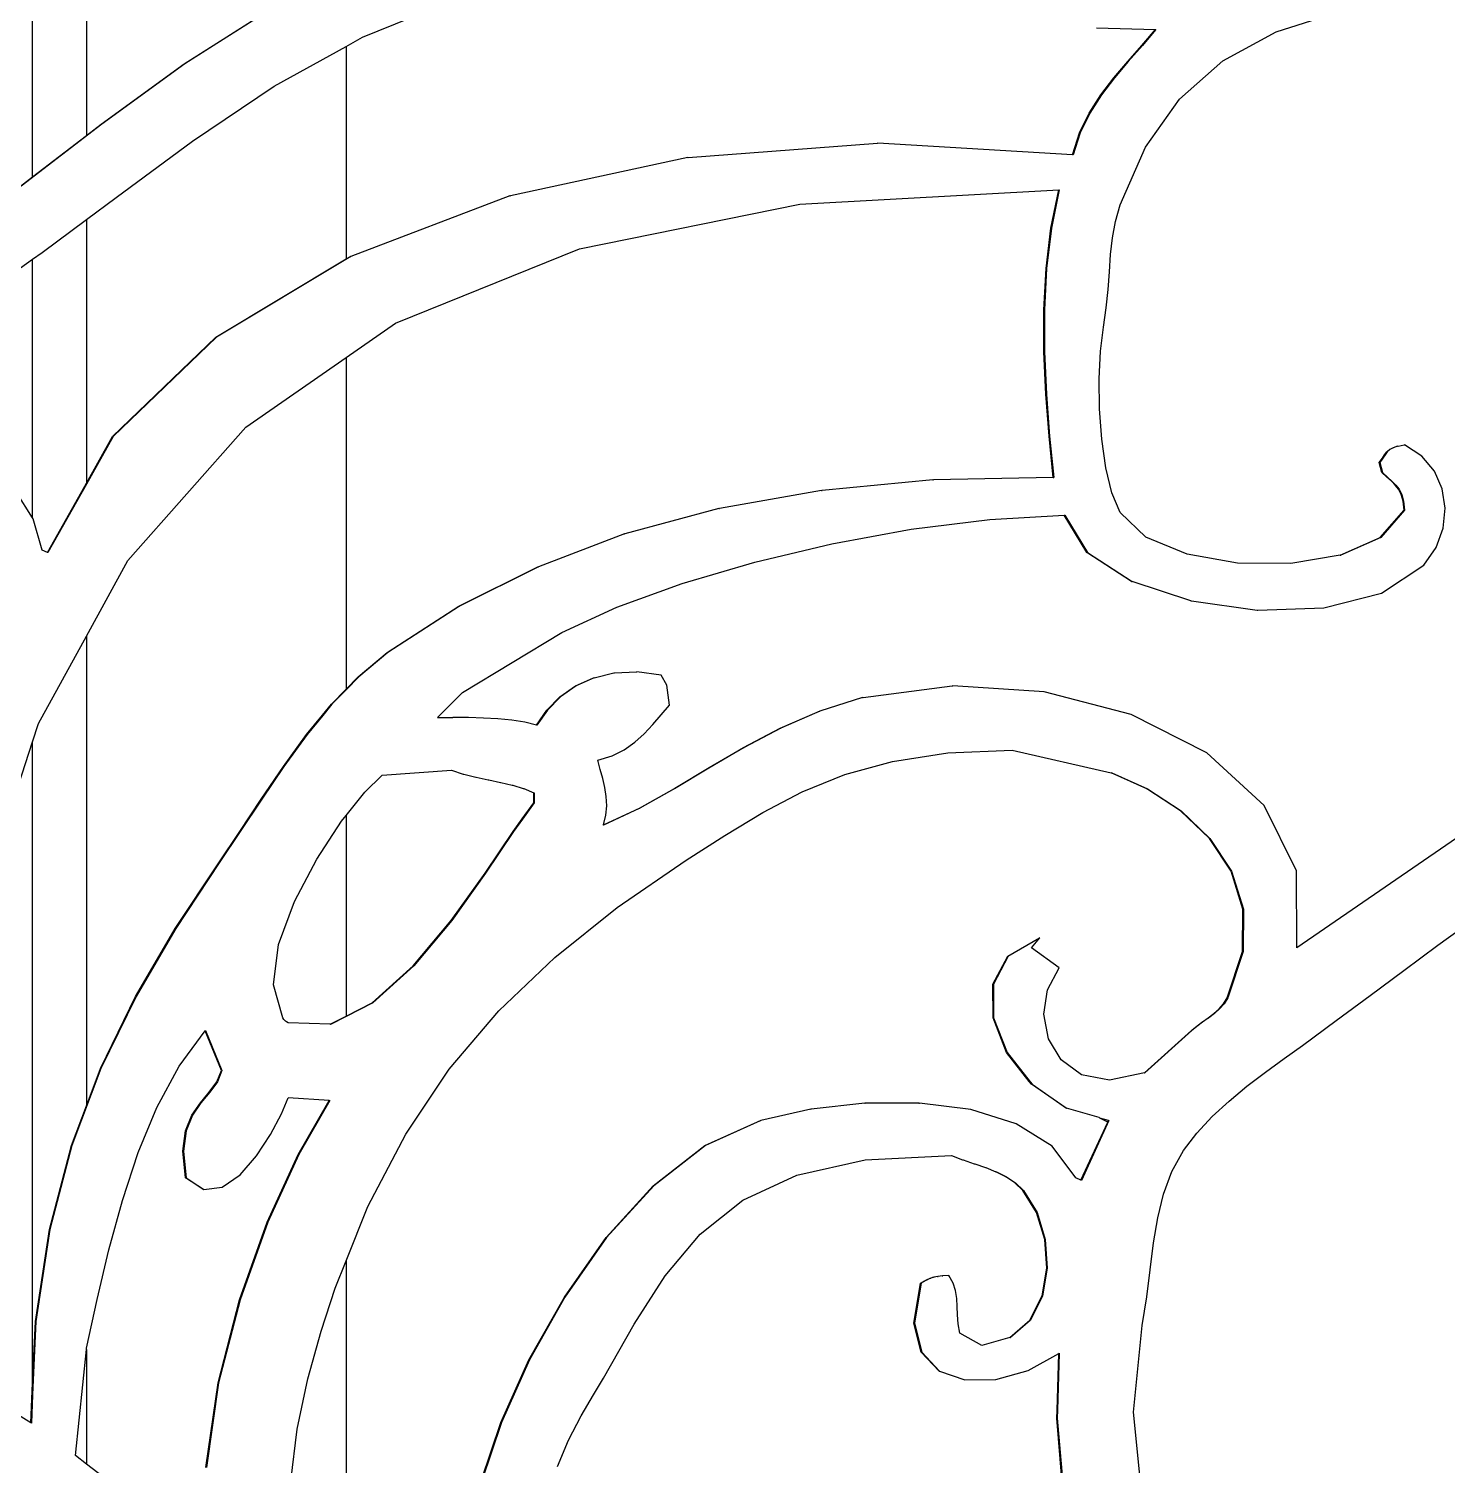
# Model space of a CAD drawing. Header units: inches. Extents: x 1397 to 20304, y -27267 to -746.
# Drawn here: x 3029.33 to 3041.59, y -9108.05 to -9095.63 of the extents above; entities that cross this region are included whole.
import ezdxf

# ---------------------------------------------------------------- set-up
doc = ezdxf.new("R2010")
doc.units = ezdxf.units.IN
doc.header["$LTSCALE"] = 17
doc.header["$MEASUREMENT"] = 0
doc.layers.add('OUTLINE', color=1, linetype='Continuous', lineweight=25)

# ---------------------------------------------------------------- blocks, each defined once
blk = doc.blocks.new('kk')
for p, q in [((-1719.728, -2502.497), (-1719.728, -2504.49)), ((-1720.193, -2504.848), (-1720.193, -2502.86)), ((-1718.882, -2503.872), (-1718.122, -2503.389)), ((-1718.118, -2503.389), (-1718.878, -2503.872)), ((-1717.341, -2503.641), (-1716.5, -2503.299)), ((-1709.442, -2503.593), (-1708.89, -2503.419)), ((-1710.995, -2503.56), (-1710.486, -2503.575)), ((-1710.604, -2503.713), (-1710.486, -2503.575)), ((-1710.482, -2503.575), (-1710.599, -2503.713)), ((-1710.486, -2503.575), (-1710.482, -2503.575)), ((-1709.903, -2503.845), (-1709.442, -2503.593)), ((-1718.106, -2504.065), (-1717.483, -2503.72)), ((-1717.483, -2503.72), (-1717.341, -2503.641)), ((-1717.483, -2503.72), (-1717.483, -2505.557)), ((-1710.725, -2503.85), (-1710.604, -2503.713)), ((-1710.599, -2503.713), (-1710.721, -2503.85)), ((-1710.604, -2503.713), (-1710.599, -2503.713)), ((-1719.6, -2504.392), (-1718.882, -2503.872)), ((-1718.878, -2503.872), (-1719.595, -2504.392)), ((-1718.882, -2503.872), (-1718.878, -2503.872)), ((-1710.845, -2503.991), (-1710.725, -2503.85)), ((-1710.721, -2503.85), (-1710.841, -2503.991)), ((-1710.725, -2503.85), (-1710.721, -2503.85)), ((-1710.278, -2504.176), (-1709.903, -2503.845)), ((-1710.958, -2504.139), (-1710.845, -2503.991)), ((-1710.841, -2503.991), (-1710.954, -2504.139)), ((-1710.845, -2503.991), (-1710.841, -2503.991)), ((-1718.81, -2504.538), (-1718.106, -2504.065)), ((-1711.059, -2504.297), (-1710.958, -2504.139)), ((-1710.954, -2504.139), (-1711.055, -2504.297)), ((-1710.958, -2504.139), (-1710.954, -2504.139)), ((-1710.573, -2504.59), (-1710.278, -2504.176)), ((-1711.143, -2504.468), (-1711.059, -2504.297)), ((-1711.055, -2504.297), (-1711.138, -2504.468)), ((-1711.059, -2504.297), (-1711.055, -2504.297)), ((-1719.595, -2504.392), (-1720.293, -2504.928)), ((-1720.193, -2504.848), (-1719.728, -2504.49)), ((-1719.728, -2504.49), (-1719.6, -2504.392)), ((-1719.6, -2504.392), (-1719.595, -2504.392)), ((-1711.203, -2504.656), (-1711.143, -2504.468)), ((-1711.138, -2504.468), (-1711.199, -2504.656)), ((-1711.143, -2504.468), (-1711.138, -2504.468)), ((-1719.472, -2505.027), (-1718.81, -2504.538)), ((-1714.526, -2504.68), (-1712.89, -2504.556)), ((-1712.89, -2504.556), (-1712.888, -2504.557)), ((-1712.886, -2504.556), (-1712.888, -2504.557)), ((-1711.203, -2504.656), (-1712.886, -2504.556)), ((-1710.792, -2505.089), (-1710.573, -2504.59)), ((-1714.53, -2504.68), (-1716.063, -2505.012)), ((-1714.53, -2504.68), (-1714.526, -2504.68)), ((-1711.199, -2504.656), (-1711.203, -2504.656)), ((-1720.297, -2504.928), (-1720.193, -2504.848)), ((-1713.561, -2505.085), (-1711.323, -2504.959)), ((-1711.391, -2505.292), (-1711.323, -2504.959)), ((-1711.318, -2504.959), (-1711.386, -2505.292)), ((-1711.323, -2504.959), (-1711.318, -2504.959)), ((-1719.728, -2505.217), (-1719.472, -2505.027)), ((-1716.068, -2505.012), (-1717.441, -2505.535)), ((-1716.068, -2505.012), (-1716.063, -2505.012)), ((-1715.466, -2505.469), (-1713.561, -2505.085)), ((-1710.832, -2505.232), (-1710.792, -2505.089)), ((-1720.109, -2505.5), (-1719.728, -2505.217)), ((-1719.728, -2505.217), (-1719.728, -2507.495)), ((-1710.858, -2505.375), (-1710.832, -2505.232)), ((-1711.432, -2505.639), (-1711.391, -2505.292)), ((-1711.386, -2505.292), (-1711.428, -2505.639)), ((-1711.391, -2505.292), (-1711.386, -2505.292)), ((-1710.874, -2505.52), (-1710.858, -2505.375)), ((-1720.193, -2505.56), (-1720.109, -2505.5)), ((-1717.055, -2506.112), (-1715.466, -2505.469)), ((-1720.35, -2505.672), (-1720.193, -2505.56)), ((-1720.193, -2507.793), (-1720.193, -2505.56)), ((-1718.609, -2506.234), (-1717.483, -2505.557)), ((-1717.441, -2505.535), (-1718.604, -2506.234)), ((-1717.483, -2505.557), (-1717.446, -2505.535)), ((-1717.446, -2505.535), (-1717.441, -2505.535)), ((-1710.885, -2505.667), (-1710.874, -2505.52)), ((-1711.451, -2505.996), (-1711.432, -2505.639)), ((-1711.428, -2505.639), (-1711.446, -2505.996)), ((-1711.432, -2505.639), (-1711.428, -2505.639)), ((-1710.896, -2505.82), (-1710.885, -2505.667)), ((-1710.911, -2505.98), (-1710.896, -2505.82)), ((-1711.451, -2505.996), (-1711.446, -2505.996)), ((-1711.45, -2506.258), (-1711.451, -2505.996)), ((-1711.446, -2505.996), (-1711.445, -2506.258)), ((-1710.936, -2506.148), (-1710.911, -2505.98)), ((-1717.483, -2506.409), (-1717.055, -2506.112)), ((-1719.501, -2507.092), (-1718.609, -2506.234)), ((-1718.604, -2506.234), (-1719.496, -2507.092)), ((-1718.609, -2506.234), (-1718.604, -2506.234)), ((-1710.961, -2506.354), (-1710.936, -2506.148)), ((-1711.445, -2506.258), (-1711.45, -2506.258)), ((-1711.45, -2506.36), (-1711.45, -2506.258)), ((-1711.45, -2506.36), (-1711.445, -2506.36)), ((-1711.433, -2506.725), (-1711.45, -2506.36)), ((-1711.445, -2506.258), (-1711.445, -2506.36)), ((-1711.445, -2506.36), (-1711.429, -2506.725)), ((-1710.973, -2506.594), (-1710.961, -2506.354)), ((-1718.349, -2507.01), (-1717.483, -2506.409)), ((-1717.483, -2506.409), (-1717.483, -2509.275)), ((-1710.97, -2506.853), (-1710.973, -2506.594)), ((-1711.433, -2506.725), (-1711.429, -2506.725)), ((-1711.406, -2507.089), (-1711.433, -2506.725)), ((-1711.429, -2506.725), (-1711.401, -2507.089)), ((-1710.951, -2507.114), (-1710.97, -2506.853)), ((-1719.728, -2507.495), (-1719.501, -2507.092)), ((-1719.496, -2507.092), (-1719.728, -2507.503)), ((-1719.501, -2507.092), (-1719.496, -2507.092)), ((-1719.37, -2508.164), (-1718.349, -2507.01)), ((-1711.406, -2507.089), (-1711.401, -2507.089)), ((-1711.37, -2507.446), (-1711.406, -2507.089)), ((-1711.401, -2507.089), (-1711.366, -2507.446)), ((-1710.916, -2507.361), (-1710.951, -2507.114)), ((-1708.505, -2507.249), (-1708.486, -2507.224)), ((-1708.482, -2507.224), (-1708.501, -2507.249)), ((-1708.486, -2507.224), (-1708.464, -2507.205)), ((-1708.486, -2507.224), (-1708.482, -2507.224)), ((-1708.46, -2507.205), (-1708.482, -2507.224)), ((-1708.464, -2507.205), (-1708.435, -2507.189)), ((-1708.464, -2507.205), (-1708.46, -2507.205)), ((-1708.431, -2507.189), (-1708.46, -2507.205)), ((-1708.435, -2507.189), (-1708.431, -2507.189)), ((-1708.394, -2507.176), (-1708.431, -2507.189)), ((-1708.394, -2507.176), (-1708.389, -2507.176)), ((-1708.389, -2507.176), (-1708.337, -2507.164)), ((-1708.337, -2507.164), (-1708.335, -2507.165)), ((-1708.335, -2507.165), (-1708.332, -2507.164)), ((-1708.183, -2507.26), (-1708.332, -2507.164)), ((-1710.863, -2507.578), (-1710.916, -2507.361)), ((-1708.552, -2507.316), (-1708.525, -2507.279)), ((-1708.528, -2507.402), (-1708.552, -2507.316)), ((-1708.552, -2507.316), (-1708.547, -2507.316)), ((-1708.521, -2507.279), (-1708.547, -2507.316)), ((-1708.547, -2507.316), (-1708.523, -2507.402)), ((-1708.525, -2507.279), (-1708.505, -2507.249)), ((-1708.525, -2507.279), (-1708.521, -2507.279)), ((-1708.501, -2507.249), (-1708.521, -2507.279)), ((-1708.505, -2507.249), (-1708.501, -2507.249)), ((-1708.075, -2507.39), (-1708.183, -2507.26)), ((-1712.41, -2507.467), (-1713.367, -2507.557)), ((-1712.41, -2507.467), (-1712.405, -2507.467)), ((-1711.37, -2507.446), (-1712.405, -2507.467)), ((-1711.37, -2507.446), (-1711.366, -2507.446)), ((-1708.485, -2507.443), (-1708.528, -2507.402)), ((-1708.528, -2507.402), (-1708.523, -2507.402)), ((-1708.523, -2507.402), (-1708.481, -2507.443)), ((-1708.447, -2507.478), (-1708.485, -2507.443)), ((-1708.485, -2507.443), (-1708.481, -2507.443)), ((-1708.481, -2507.443), (-1708.442, -2507.478)), ((-1708.413, -2507.511), (-1708.447, -2507.478)), ((-1708.447, -2507.478), (-1708.442, -2507.478)), ((-1708.442, -2507.478), (-1708.408, -2507.511)), ((-1708.008, -2507.544), (-1708.075, -2507.39)), ((-1720.193, -2507.793), (-1720.336, -2507.569)), ((-1720.065, -2508.093), (-1719.728, -2507.495)), ((-1719.728, -2507.503), (-1720.061, -2508.094)), ((-1719.728, -2507.495), (-1719.728, -2507.503)), ((-1713.372, -2507.557), (-1714.256, -2507.714)), ((-1713.372, -2507.557), (-1713.367, -2507.557)), ((-1710.792, -2507.748), (-1710.863, -2507.578)), ((-1708.413, -2507.511), (-1708.408, -2507.511)), ((-1708.384, -2507.547), (-1708.413, -2507.511)), ((-1708.408, -2507.511), (-1708.38, -2507.547)), ((-1708.384, -2507.547), (-1708.38, -2507.547)), ((-1708.362, -2507.592), (-1708.384, -2507.547)), ((-1708.38, -2507.547), (-1708.357, -2507.592)), ((-1708.362, -2507.592), (-1708.357, -2507.592)), ((-1708.346, -2507.65), (-1708.362, -2507.592)), ((-1708.357, -2507.592), (-1708.341, -2507.65)), ((-1707.982, -2507.712), (-1708.008, -2507.544)), ((-1714.26, -2507.714), (-1715.072, -2507.934)), ((-1714.26, -2507.714), (-1714.256, -2507.714)), ((-1708.543, -2507.965), (-1708.337, -2507.727)), ((-1708.332, -2507.727), (-1708.539, -2507.965)), ((-1708.346, -2507.65), (-1708.341, -2507.65)), ((-1708.337, -2507.727), (-1708.346, -2507.65)), ((-1708.341, -2507.65), (-1708.332, -2507.727)), ((-1708.337, -2507.727), (-1708.332, -2507.727)), ((-1707.999, -2507.885), (-1707.982, -2507.712)), ((-1720.187, -2507.802), (-1720.193, -2507.793)), ((-1720.109, -2508.073), (-1720.187, -2507.802)), ((-1712.597, -2507.893), (-1711.919, -2507.808)), ((-1711.919, -2507.808), (-1711.275, -2507.77)), ((-1711.08, -2508.093), (-1711.275, -2507.77)), ((-1711.275, -2507.77), (-1711.27, -2507.77)), ((-1711.27, -2507.77), (-1711.075, -2508.093)), ((-1710.569, -2507.96), (-1710.792, -2507.748)), ((-1715.077, -2507.934), (-1715.821, -2508.217)), ((-1715.077, -2507.934), (-1715.072, -2507.934)), ((-1713.283, -2508.018), (-1712.597, -2507.893)), ((-1710.213, -2508.107), (-1710.569, -2507.96)), ((-1708.889, -2508.118), (-1708.543, -2507.965)), ((-1708.539, -2507.965), (-1708.885, -2508.118)), ((-1708.543, -2507.965), (-1708.539, -2507.965)), ((-1708.06, -2508.051), (-1707.999, -2507.885)), ((-1720.065, -2508.093), (-1720.109, -2508.073)), ((-1720.061, -2508.094), (-1720.065, -2508.093)), ((-1713.951, -2508.176), (-1713.283, -2508.018)), ((-1710.694, -2508.344), (-1711.08, -2508.093)), ((-1711.08, -2508.093), (-1711.075, -2508.093)), ((-1711.075, -2508.093), (-1710.689, -2508.344)), ((-1709.776, -2508.185), (-1710.213, -2508.107)), ((-1708.165, -2508.202), (-1708.06, -2508.051)), ((-1719.728, -2508.817), (-1719.37, -2508.164)), ((-1716.508, -2508.559), (-1715.825, -2508.217)), ((-1715.821, -2508.217), (-1716.503, -2508.559)), ((-1715.825, -2508.217), (-1715.821, -2508.217)), ((-1714.579, -2508.361), (-1713.951, -2508.176)), ((-1709.316, -2508.19), (-1709.776, -2508.185)), ((-1708.889, -2508.118), (-1709.316, -2508.19)), ((-1708.889, -2508.118), (-1708.885, -2508.118)), ((-1708.531, -2508.446), (-1708.165, -2508.202)), ((-1710.694, -2508.344), (-1710.689, -2508.344)), ((-1710.181, -2508.513), (-1710.689, -2508.344)), ((-1715.142, -2508.566), (-1714.579, -2508.361)), ((-1709.032, -2508.573), (-1708.531, -2508.446)), ((-1717.127, -2508.959), (-1716.508, -2508.559)), ((-1716.503, -2508.559), (-1717.123, -2508.959)), ((-1716.508, -2508.559), (-1716.503, -2508.559)), ((-1715.618, -2508.786), (-1715.142, -2508.566)), ((-1710.181, -2508.513), (-1710.176, -2508.513)), ((-1710.176, -2508.513), (-1709.606, -2508.593)), ((-1709.606, -2508.593), (-1709.602, -2508.593)), ((-1709.602, -2508.593), (-1709.032, -2508.573)), ((-1720.141, -2509.571), (-1719.728, -2508.817)), ((-1719.728, -2508.817), (-1719.728, -2512.875)), ((-1716.478, -2509.305), (-1715.618, -2508.786)), ((-1717.378, -2509.167), (-1717.127, -2508.959)), ((-1717.123, -2508.959), (-1717.374, -2509.167)), ((-1717.127, -2508.959), (-1717.123, -2508.959)), ((-1717.374, -2509.167), (-1717.483, -2509.28)), ((-1717.483, -2509.275), (-1717.378, -2509.167)), ((-1717.378, -2509.167), (-1717.374, -2509.167)), ((-1715.499, -2509.247), (-1715.344, -2509.176)), ((-1715.339, -2509.176), (-1715.495, -2509.247)), ((-1715.344, -2509.176), (-1715.339, -2509.176)), ((-1715.339, -2509.176), (-1715.168, -2509.134)), ((-1715.168, -2509.134), (-1715.163, -2509.134)), ((-1715.163, -2509.134), (-1714.974, -2509.125)), ((-1714.974, -2509.125), (-1714.973, -2509.126)), ((-1714.973, -2509.126), (-1714.969, -2509.125)), ((-1714.758, -2509.154), (-1714.969, -2509.125)), ((-1714.71, -2509.24), (-1714.758, -2509.154)), ((-1717.609, -2509.406), (-1717.483, -2509.275)), ((-1717.483, -2509.28), (-1717.605, -2509.406)), ((-1717.483, -2509.275), (-1717.483, -2509.28)), ((-1716.693, -2509.521), (-1716.478, -2509.305)), ((-1715.748, -2509.456), (-1715.634, -2509.342)), ((-1715.63, -2509.342), (-1715.743, -2509.456)), ((-1715.634, -2509.342), (-1715.499, -2509.247)), ((-1715.634, -2509.342), (-1715.63, -2509.342)), ((-1715.495, -2509.247), (-1715.63, -2509.342)), ((-1715.499, -2509.247), (-1715.495, -2509.247)), ((-1714.686, -2509.413), (-1714.71, -2509.24)), ((-1713.019, -2509.348), (-1713.387, -2509.464)), ((-1713.019, -2509.348), (-1713.014, -2509.348)), ((-1713.014, -2509.348), (-1712.244, -2509.245)), ((-1712.244, -2509.245), (-1712.241, -2509.245)), ((-1712.241, -2509.245), (-1712.239, -2509.245)), ((-1711.447, -2509.297), (-1712.239, -2509.245)), ((-1710.695, -2509.495), (-1711.447, -2509.297)), ((-1717.687, -2509.501), (-1717.609, -2509.406)), ((-1717.605, -2509.406), (-1717.684, -2509.502)), ((-1717.609, -2509.406), (-1717.605, -2509.406)), ((-1715.837, -2509.585), (-1715.748, -2509.456)), ((-1715.743, -2509.456), (-1715.833, -2509.586)), ((-1715.748, -2509.456), (-1715.743, -2509.456)), ((-1714.76, -2509.496), (-1714.686, -2509.413)), ((-1713.731, -2509.611), (-1713.391, -2509.464)), ((-1713.387, -2509.464), (-1713.726, -2509.611)), ((-1713.391, -2509.464), (-1713.387, -2509.464)), ((-1720.193, -2509.731), (-1720.141, -2509.571)), ((-1717.824, -2509.667), (-1717.687, -2509.501)), ((-1717.684, -2509.502), (-1717.819, -2509.667)), ((-1717.684, -2509.502), (-1717.687, -2509.501)), ((-1716.693, -2509.521), (-1716.562, -2509.52)), ((-1716.562, -2509.52), (-1716.56, -2509.52)), ((-1716.557, -2509.52), (-1716.56, -2509.52)), ((-1716.424, -2509.521), (-1716.557, -2509.52)), ((-1716.295, -2509.525), (-1716.424, -2509.521)), ((-1716.17, -2509.532), (-1716.295, -2509.525)), ((-1716.051, -2509.543), (-1716.17, -2509.532)), ((-1715.938, -2509.561), (-1716.051, -2509.543)), ((-1715.837, -2509.585), (-1715.938, -2509.561)), ((-1715.833, -2509.586), (-1715.837, -2509.585)), ((-1714.906, -2509.66), (-1714.832, -2509.579)), ((-1714.832, -2509.579), (-1714.76, -2509.496)), ((-1710.042, -2509.826), (-1710.695, -2509.495)), ((-1718.025, -2509.943), (-1717.824, -2509.667)), ((-1717.819, -2509.667), (-1718.021, -2509.943)), ((-1717.824, -2509.667), (-1717.819, -2509.667)), ((-1714.987, -2509.734), (-1714.906, -2509.66)), ((-1714.047, -2509.778), (-1713.731, -2509.611)), ((-1713.726, -2509.611), (-1714.042, -2509.778)), ((-1713.731, -2509.611), (-1713.726, -2509.611)), ((-1720.682, -2511.229), (-1720.193, -2509.731)), ((-1720.193, -2515.272), (-1720.193, -2509.731)), ((-1715.183, -2509.852), (-1715.078, -2509.8)), ((-1715.078, -2509.8), (-1714.987, -2509.734)), ((-1714.348, -2509.955), (-1714.047, -2509.778)), ((-1714.042, -2509.778), (-1714.344, -2509.955)), ((-1714.047, -2509.778), (-1714.042, -2509.778)), ((-1712.759, -2509.899), (-1712.282, -2509.826)), ((-1712.282, -2509.826), (-1711.724, -2509.802)), ((-1711.724, -2509.802), (-1710.869, -2509.997)), ((-1709.547, -2510.28), (-1710.042, -2509.826)), ((-1718.217, -2510.225), (-1718.025, -2509.943)), ((-1718.021, -2509.943), (-1718.212, -2510.225)), ((-1718.025, -2509.943), (-1718.021, -2509.943)), ((-1715.307, -2509.889), (-1715.183, -2509.852)), ((-1715.286, -2509.969), (-1715.307, -2509.889)), ((-1715.264, -2510.048), (-1715.286, -2509.969)), ((-1714.645, -2510.133), (-1714.348, -2509.955)), ((-1714.344, -2509.955), (-1714.641, -2510.133)), ((-1714.348, -2509.955), (-1714.344, -2509.955)), ((-1713.173, -2510.013), (-1712.759, -2509.899)), ((-1717.322, -2510.165), (-1717.17, -2510.018)), ((-1717.17, -2510.018), (-1716.573, -2509.975)), ((-1716.573, -2509.975), (-1716.471, -2510.009)), ((-1716.471, -2510.009), (-1716.466, -2510.009)), ((-1716.466, -2510.009), (-1716.362, -2510.036)), ((-1716.362, -2510.036), (-1716.358, -2510.036)), ((-1716.358, -2510.036), (-1716.255, -2510.059)), ((-1716.255, -2510.059), (-1716.25, -2510.059)), ((-1716.25, -2510.059), (-1716.149, -2510.081)), ((-1716.149, -2510.081), (-1716.145, -2510.081)), ((-1716.145, -2510.081), (-1716.047, -2510.104)), ((-1715.246, -2510.125), (-1715.264, -2510.048)), ((-1713.541, -2510.162), (-1713.173, -2510.013)), ((-1710.56, -2510.135), (-1710.869, -2509.997)), ((-1710.869, -2509.997), (-1710.864, -2509.997)), ((-1710.864, -2509.997), (-1710.556, -2510.135)), ((-1717.483, -2510.368), (-1717.322, -2510.165)), ((-1716.047, -2510.104), (-1716.043, -2510.104)), ((-1716.043, -2510.104), (-1715.951, -2510.133)), ((-1715.951, -2510.133), (-1715.946, -2510.133)), ((-1715.946, -2510.133), (-1715.861, -2510.17)), ((-1715.861, -2510.17), (-1715.857, -2510.17)), ((-1715.861, -2510.256), (-1715.861, -2510.17)), ((-1715.857, -2510.17), (-1715.857, -2510.256)), ((-1715.234, -2510.203), (-1715.246, -2510.125)), ((-1715.23, -2510.282), (-1715.234, -2510.203)), ((-1714.947, -2510.302), (-1714.645, -2510.133)), ((-1714.641, -2510.133), (-1714.943, -2510.302)), ((-1714.645, -2510.133), (-1714.641, -2510.133)), ((-1713.881, -2510.34), (-1713.541, -2510.162)), ((-1710.56, -2510.135), (-1710.556, -2510.135)), ((-1710.27, -2510.326), (-1710.56, -2510.135)), ((-1710.556, -2510.135), (-1710.265, -2510.326)), ((-1707.376, -2510.213), (-1709.264, -2511.51)), ((-1709.264, -2511.507), (-1707.381, -2510.213)), ((-1718.402, -2510.505), (-1718.217, -2510.225)), ((-1718.212, -2510.225), (-1718.398, -2510.505)), ((-1718.217, -2510.225), (-1718.212, -2510.225)), ((-1715.961, -2510.395), (-1715.861, -2510.256)), ((-1715.857, -2510.256), (-1715.957, -2510.397)), ((-1715.861, -2510.256), (-1715.857, -2510.256)), ((-1714.943, -2510.302), (-1715.259, -2510.451)), ((-1715.259, -2510.448), (-1714.947, -2510.302)), ((-1715.238, -2510.365), (-1715.23, -2510.282)), ((-1714.947, -2510.302), (-1714.943, -2510.302)), ((-1714.209, -2510.539), (-1713.881, -2510.34)), ((-1710.27, -2510.326), (-1710.265, -2510.326)), ((-1710.02, -2510.565), (-1710.27, -2510.326)), ((-1710.265, -2510.326), (-1710.016, -2510.565)), ((-1709.268, -2510.845), (-1709.547, -2510.28)), ((-1717.736, -2510.743), (-1717.522, -2510.417)), ((-1717.522, -2510.417), (-1717.483, -2510.368)), ((-1717.483, -2510.368), (-1717.483, -2512.101)), ((-1716.04, -2510.506), (-1715.961, -2510.395)), ((-1715.957, -2510.397), (-1716.035, -2510.506)), ((-1715.957, -2510.397), (-1715.961, -2510.395)), ((-1715.259, -2510.448), (-1715.238, -2510.365)), ((-1715.259, -2510.451), (-1715.259, -2510.448)), ((-1718.584, -2510.775), (-1718.402, -2510.505)), ((-1718.398, -2510.505), (-1718.58, -2510.775)), ((-1718.402, -2510.505), (-1718.398, -2510.505)), ((-1716.282, -2510.865), (-1716.04, -2510.506)), ((-1716.035, -2510.506), (-1716.277, -2510.865)), ((-1716.04, -2510.506), (-1716.035, -2510.506)), ((-1714.543, -2510.754), (-1714.209, -2510.539)), ((-1710.02, -2510.565), (-1710.016, -2510.565)), ((-1709.833, -2510.849), (-1710.02, -2510.565)), ((-1710.016, -2510.565), (-1709.828, -2510.849)), ((-1718.96, -2511.343), (-1718.584, -2510.775)), ((-1718.58, -2510.775), (-1718.955, -2511.343)), ((-1718.584, -2510.775), (-1718.58, -2510.775)), ((-1717.929, -2511.109), (-1717.736, -2510.743)), ((-1715.14, -2511.163), (-1714.543, -2510.754)), ((-1716.574, -2511.273), (-1716.282, -2510.865)), ((-1716.277, -2510.865), (-1716.569, -2511.273)), ((-1716.282, -2510.865), (-1716.277, -2510.865)), ((-1709.833, -2510.849), (-1709.828, -2510.849)), ((-1709.73, -2511.176), (-1709.833, -2510.849)), ((-1709.828, -2510.849), (-1709.726, -2511.176)), ((-1709.264, -2511.507), (-1709.268, -2510.845)), ((-1718.066, -2511.482), (-1717.929, -2511.109)), ((-1715.679, -2511.593), (-1715.14, -2511.163)), ((-1709.734, -2511.541), (-1709.73, -2511.176)), ((-1709.73, -2511.176), (-1709.726, -2511.176)), ((-1709.726, -2511.176), (-1709.729, -2511.541)), ((-1716.903, -2511.667), (-1716.574, -2511.273)), ((-1716.569, -2511.273), (-1716.898, -2511.667)), ((-1716.574, -2511.273), (-1716.569, -2511.273)), ((-1708.045, -2511.488), (-1707.748, -2511.274)), ((-1719.304, -2511.931), (-1718.96, -2511.343)), ((-1718.955, -2511.343), (-1719.299, -2511.931)), ((-1718.96, -2511.343), (-1718.955, -2511.343)), ((-1711.763, -2511.581), (-1711.49, -2511.424)), ((-1711.494, -2511.429), (-1711.759, -2511.581)), ((-1711.557, -2511.51), (-1711.485, -2511.424)), ((-1711.49, -2511.424), (-1711.494, -2511.429)), ((-1711.485, -2511.424), (-1711.494, -2511.429)), ((-1711.49, -2511.424), (-1711.485, -2511.424)), ((-1718.111, -2511.829), (-1718.066, -2511.482)), ((-1711.891, -2511.824), (-1711.763, -2511.581)), ((-1711.759, -2511.581), (-1711.887, -2511.824)), ((-1711.763, -2511.581), (-1711.759, -2511.581)), ((-1711.318, -2511.683), (-1711.557, -2511.51)), ((-1709.865, -2511.943), (-1709.734, -2511.541)), ((-1709.729, -2511.541), (-1709.861, -2511.943)), ((-1709.734, -2511.541), (-1709.729, -2511.541)), ((-1709.264, -2511.51), (-1709.264, -2511.507)), ((-1708.339, -2511.705), (-1708.045, -2511.488)), ((-1717.257, -2511.987), (-1716.903, -2511.667)), ((-1716.898, -2511.667), (-1717.252, -2511.987)), ((-1716.903, -2511.667), (-1716.898, -2511.667)), ((-1716.162, -2512.055), (-1715.679, -2511.593)), ((-1711.42, -2511.872), (-1711.318, -2511.683)), ((-1708.631, -2511.923), (-1708.339, -2511.705)), ((-1718.03, -2512.116), (-1718.111, -2511.829)), ((-1711.891, -2511.824), (-1711.887, -2511.824)), ((-1711.889, -2512.115), (-1711.891, -2511.824)), ((-1711.887, -2511.824), (-1711.885, -2512.115)), ((-1719.606, -2512.553), (-1719.304, -2511.931)), ((-1719.299, -2511.931), (-1719.602, -2512.553)), ((-1719.304, -2511.931), (-1719.299, -2511.931)), ((-1711.451, -2512.085), (-1711.42, -2511.872)), ((-1709.897, -2511.994), (-1709.865, -2511.943)), ((-1709.861, -2511.943), (-1709.892, -2511.994)), ((-1709.865, -2511.943), (-1709.861, -2511.943)), ((-1708.923, -2512.139), (-1708.631, -2511.923)), ((-1717.252, -2511.987), (-1717.483, -2512.103)), ((-1717.483, -2512.101), (-1717.257, -2511.987)), ((-1717.257, -2511.987), (-1717.252, -2511.987)), ((-1716.591, -2512.56), (-1716.162, -2512.055)), ((-1710.03, -2512.115), (-1709.981, -2512.078)), ((-1709.977, -2512.078), (-1710.026, -2512.115)), ((-1709.981, -2512.078), (-1709.936, -2512.038)), ((-1709.981, -2512.078), (-1709.977, -2512.078)), ((-1709.932, -2512.038), (-1709.977, -2512.078)), ((-1709.936, -2512.038), (-1709.897, -2511.994)), ((-1709.936, -2512.038), (-1709.932, -2512.038)), ((-1709.892, -2511.994), (-1709.932, -2512.038)), ((-1709.897, -2511.994), (-1709.892, -2511.994)), ((-1718.02, -2512.129), (-1718.03, -2512.116)), ((-1718.014, -2512.137), (-1718.02, -2512.129)), ((-1718.006, -2512.144), (-1718.014, -2512.137)), ((-1717.998, -2512.149), (-1718.006, -2512.144)), ((-1717.983, -2512.159), (-1717.998, -2512.149)), ((-1717.622, -2512.171), (-1717.983, -2512.159)), ((-1717.622, -2512.171), (-1717.483, -2512.101)), ((-1717.618, -2512.172), (-1717.622, -2512.171)), ((-1717.483, -2512.103), (-1717.618, -2512.172)), ((-1717.483, -2512.101), (-1717.483, -2512.103)), ((-1711.889, -2512.115), (-1711.885, -2512.115)), ((-1711.773, -2512.416), (-1711.889, -2512.115)), ((-1711.885, -2512.115), (-1711.768, -2512.416)), ((-1711.411, -2512.296), (-1711.451, -2512.085)), ((-1710.176, -2512.224), (-1710.13, -2512.186)), ((-1710.125, -2512.186), (-1710.171, -2512.224)), ((-1710.13, -2512.186), (-1710.08, -2512.15)), ((-1710.13, -2512.186), (-1710.125, -2512.186)), ((-1710.076, -2512.15), (-1710.125, -2512.186)), ((-1710.08, -2512.15), (-1710.03, -2512.115)), ((-1710.08, -2512.15), (-1710.076, -2512.15)), ((-1710.026, -2512.115), (-1710.076, -2512.15)), ((-1710.03, -2512.115), (-1710.026, -2512.115)), ((-1709.216, -2512.354), (-1708.923, -2512.139)), ((-1718.927, -2512.533), (-1718.702, -2512.228)), ((-1718.702, -2512.228), (-1718.699, -2512.224)), ((-1718.561, -2512.57), (-1718.702, -2512.228)), ((-1718.699, -2512.224), (-1718.556, -2512.57)), ((-1711.302, -2512.479), (-1711.411, -2512.296)), ((-1710.582, -2512.591), (-1710.176, -2512.224)), ((-1710.171, -2512.224), (-1710.577, -2512.591)), ((-1710.176, -2512.224), (-1710.171, -2512.224)), ((-1711.773, -2512.416), (-1711.768, -2512.416)), ((-1711.577, -2512.665), (-1711.773, -2512.416)), ((-1711.768, -2512.416), (-1711.569, -2512.669)), ((-1709.374, -2512.467), (-1709.216, -2512.354)), ((-1719.602, -2512.553), (-1719.853, -2513.22)), ((-1719.728, -2512.875), (-1719.606, -2512.553)), ((-1719.606, -2512.553), (-1719.602, -2512.553)), ((-1719.119, -2512.889), (-1718.927, -2512.533)), ((-1718.6, -2512.669), (-1718.561, -2512.57)), ((-1718.556, -2512.57), (-1718.595, -2512.669)), ((-1718.561, -2512.57), (-1718.556, -2512.57)), ((-1716.968, -2513.121), (-1716.591, -2512.56)), ((-1711.126, -2512.607), (-1711.302, -2512.479)), ((-1709.535, -2512.584), (-1709.374, -2512.467)), ((-1718.666, -2512.758), (-1718.6, -2512.669)), ((-1718.595, -2512.669), (-1718.661, -2512.758)), ((-1718.6, -2512.669), (-1718.595, -2512.669)), ((-1711.558, -2512.689), (-1711.577, -2512.665)), ((-1711.569, -2512.669), (-1711.577, -2512.665)), ((-1711.569, -2512.669), (-1711.553, -2512.689)), ((-1711.259, -2512.897), (-1711.558, -2512.689)), ((-1711.558, -2512.689), (-1711.553, -2512.689)), ((-1711.553, -2512.689), (-1711.255, -2512.897)), ((-1710.884, -2512.653), (-1711.126, -2512.607)), ((-1710.582, -2512.591), (-1710.884, -2512.653)), ((-1710.582, -2512.591), (-1710.577, -2512.591)), ((-1709.695, -2512.707), (-1709.535, -2512.584)), ((-1718.742, -2512.849), (-1718.666, -2512.758)), ((-1718.661, -2512.758), (-1718.738, -2512.849)), ((-1718.666, -2512.758), (-1718.661, -2512.758)), ((-1718.042, -2512.946), (-1717.983, -2512.808)), ((-1717.629, -2512.829), (-1717.983, -2512.808)), ((-1709.849, -2512.835), (-1709.695, -2512.707)), ((-1719.858, -2513.22), (-1719.728, -2512.875)), ((-1719.281, -2513.28), (-1719.119, -2512.889)), ((-1718.816, -2512.956), (-1718.742, -2512.849)), ((-1718.738, -2512.849), (-1718.812, -2512.956)), ((-1718.742, -2512.849), (-1718.738, -2512.849)), ((-1718.136, -2513.124), (-1718.042, -2512.946)), ((-1717.898, -2513.297), (-1717.629, -2512.829)), ((-1717.624, -2512.829), (-1717.893, -2513.297)), ((-1717.629, -2512.829), (-1717.624, -2512.829)), ((-1713.466, -2512.906), (-1713.898, -2513.002)), ((-1713.466, -2512.906), (-1713.462, -2512.906)), ((-1713, -2512.853), (-1713.462, -2512.906)), ((-1713, -2512.853), (-1712.995, -2512.853)), ((-1712.531, -2512.852), (-1712.995, -2512.853)), ((-1712.531, -2512.852), (-1712.526, -2512.852)), ((-1712.082, -2512.908), (-1712.526, -2512.852)), ((-1711.69, -2513.03), (-1712.082, -2512.908)), ((-1711.259, -2512.897), (-1711.255, -2512.897)), ((-1710.973, -2512.978), (-1711.255, -2512.897)), ((-1709.995, -2512.969), (-1709.849, -2512.835)), ((-1718.872, -2513.091), (-1718.816, -2512.956)), ((-1718.812, -2512.956), (-1718.867, -2513.091)), ((-1718.816, -2512.956), (-1718.812, -2512.956)), ((-1714.381, -2513.218), (-1713.902, -2513.002)), ((-1713.898, -2513.002), (-1714.376, -2513.218)), ((-1713.902, -2513.002), (-1713.898, -2513.002)), ((-1711.378, -2513.225), (-1711.69, -2513.03)), ((-1711.131, -2513.519), (-1710.899, -2513.016)), ((-1710.888, -2513.002), (-1711.127, -2513.521)), ((-1710.967, -2512.981), (-1710.973, -2512.978)), ((-1710.893, -2513.002), (-1710.967, -2512.981)), ((-1710.899, -2513.016), (-1710.967, -2512.981)), ((-1710.899, -2513.016), (-1710.893, -2513.002)), ((-1710.893, -2513.002), (-1710.888, -2513.002)), ((-1710.128, -2513.111), (-1709.995, -2512.969)), ((-1718.895, -2513.268), (-1718.872, -2513.091)), ((-1718.867, -2513.091), (-1718.89, -2513.268)), ((-1718.872, -2513.091), (-1718.867, -2513.091)), ((-1718.258, -2513.309), (-1718.136, -2513.124)), ((-1717.296, -2513.747), (-1716.968, -2513.121)), ((-1710.243, -2513.262), (-1710.128, -2513.111)), ((-1720.048, -2513.945), (-1719.858, -2513.22)), ((-1719.853, -2513.22), (-1720.044, -2513.945)), ((-1719.858, -2513.22), (-1719.853, -2513.22)), ((-1719.417, -2513.694), (-1719.281, -2513.28)), ((-1718.895, -2513.268), (-1718.89, -2513.268)), ((-1718.871, -2513.499), (-1718.895, -2513.268)), ((-1718.89, -2513.268), (-1718.867, -2513.499)), ((-1718.4, -2513.471), (-1718.258, -2513.309)), ((-1718.165, -2513.882), (-1717.898, -2513.297)), ((-1717.893, -2513.297), (-1718.161, -2513.882)), ((-1717.898, -2513.297), (-1717.893, -2513.297)), ((-1714.828, -2513.567), (-1714.381, -2513.218)), ((-1714.376, -2513.218), (-1714.823, -2513.567)), ((-1714.381, -2513.218), (-1714.376, -2513.218)), ((-1712.997, -2513.343), (-1712.25, -2513.305)), ((-1712.25, -2513.305), (-1712.153, -2513.342)), ((-1711.175, -2513.499), (-1711.378, -2513.225)), ((-1710.345, -2513.444), (-1710.243, -2513.262)), ((-1713.587, -2513.475), (-1712.997, -2513.343)), ((-1712.153, -2513.342), (-1712.149, -2513.342)), ((-1712.149, -2513.342), (-1712.054, -2513.376)), ((-1712.054, -2513.376), (-1712.049, -2513.376)), ((-1712.049, -2513.376), (-1711.957, -2513.41)), ((-1711.957, -2513.41), (-1711.952, -2513.41)), ((-1711.952, -2513.41), (-1711.865, -2513.447)), ((-1711.865, -2513.447), (-1711.86, -2513.447)), ((-1711.779, -2513.49), (-1711.865, -2513.447)), ((-1711.86, -2513.447), (-1711.774, -2513.49)), ((-1710.417, -2513.638), (-1710.345, -2513.444)), ((-1718.871, -2513.499), (-1718.867, -2513.499)), ((-1718.716, -2513.598), (-1718.871, -2513.499)), ((-1718.867, -2513.499), (-1718.712, -2513.598)), ((-1718.553, -2513.578), (-1718.4, -2513.471)), ((-1715.235, -2514.015), (-1714.828, -2513.567)), ((-1714.823, -2513.567), (-1715.231, -2514.015)), ((-1714.828, -2513.567), (-1714.823, -2513.567)), ((-1714.052, -2513.692), (-1713.587, -2513.475)), ((-1711.701, -2513.542), (-1711.779, -2513.49)), ((-1711.779, -2513.49), (-1711.774, -2513.49)), ((-1711.774, -2513.49), (-1711.697, -2513.542)), ((-1711.633, -2513.608), (-1711.701, -2513.542)), ((-1711.701, -2513.542), (-1711.697, -2513.542)), ((-1711.697, -2513.542), (-1711.628, -2513.608)), ((-1711.131, -2513.519), (-1711.175, -2513.499)), ((-1711.127, -2513.521), (-1711.131, -2513.519)), ((-1719.533, -2514.121), (-1719.417, -2513.694)), ((-1718.716, -2513.598), (-1718.712, -2513.598)), ((-1718.712, -2513.598), (-1718.553, -2513.578)), ((-1714.421, -2513.986), (-1714.052, -2513.692)), ((-1711.633, -2513.608), (-1711.628, -2513.608)), ((-1711.515, -2513.799), (-1711.633, -2513.608)), ((-1711.628, -2513.608), (-1711.51, -2513.799)), ((-1710.467, -2513.843), (-1710.417, -2513.638)), ((-1717.483, -2514.215), (-1717.296, -2513.747)), ((-1711.444, -2514.031), (-1711.515, -2513.799)), ((-1711.515, -2513.799), (-1711.51, -2513.799)), ((-1711.51, -2513.799), (-1711.439, -2514.031)), ((-1718.405, -2514.551), (-1718.165, -2513.882)), ((-1718.161, -2513.882), (-1718.4, -2514.551)), ((-1718.165, -2513.882), (-1718.161, -2513.882)), ((-1710.503, -2514.06), (-1710.467, -2513.843)), ((-1720.169, -2514.74), (-1720.048, -2513.945)), ((-1720.044, -2513.945), (-1720.164, -2514.74)), ((-1720.048, -2513.945), (-1720.044, -2513.945)), ((-1715.596, -2514.528), (-1715.235, -2514.015)), ((-1715.231, -2514.015), (-1715.592, -2514.528)), ((-1715.235, -2514.015), (-1715.231, -2514.015)), ((-1714.725, -2514.346), (-1714.421, -2513.986)), ((-1711.444, -2514.031), (-1711.439, -2514.031)), ((-1711.426, -2514.279), (-1711.444, -2514.031)), ((-1711.439, -2514.031), (-1711.422, -2514.279)), ((-1710.562, -2514.526), (-1710.503, -2514.06)), ((-1719.634, -2514.55), (-1719.533, -2514.121)), ((-1717.577, -2514.451), (-1717.483, -2514.215)), ((-1717.483, -2514.215), (-1717.483, -2517.869)), ((-1711.467, -2514.519), (-1711.426, -2514.279)), ((-1711.422, -2514.279), (-1711.462, -2514.519)), ((-1711.426, -2514.279), (-1711.422, -2514.279)), ((-1714.994, -2514.764), (-1714.725, -2514.346)), ((-1712.574, -2514.753), (-1712.517, -2514.408)), ((-1712.512, -2514.408), (-1712.57, -2514.753)), ((-1712.517, -2514.408), (-1712.486, -2514.391)), ((-1712.517, -2514.408), (-1712.512, -2514.408)), ((-1712.482, -2514.391), (-1712.512, -2514.408)), ((-1712.486, -2514.391), (-1712.459, -2514.377)), ((-1712.486, -2514.391), (-1712.482, -2514.391)), ((-1712.454, -2514.377), (-1712.482, -2514.391)), ((-1712.459, -2514.377), (-1712.433, -2514.366)), ((-1712.459, -2514.377), (-1712.454, -2514.377)), ((-1712.428, -2514.366), (-1712.454, -2514.377)), ((-1712.433, -2514.366), (-1712.428, -2514.366)), ((-1712.404, -2514.357), (-1712.428, -2514.366)), ((-1712.404, -2514.357), (-1712.4, -2514.357)), ((-1712.371, -2514.35), (-1712.4, -2514.357)), ((-1712.371, -2514.35), (-1712.366, -2514.35)), ((-1712.33, -2514.346), (-1712.366, -2514.35)), ((-1712.33, -2514.346), (-1712.325, -2514.346)), ((-1712.278, -2514.343), (-1712.325, -2514.346)), ((-1712.278, -2514.343), (-1712.273, -2514.343)), ((-1712.236, -2514.407), (-1712.273, -2514.343)), ((-1712.214, -2514.472), (-1712.236, -2514.407)), ((-1719.726, -2514.97), (-1719.634, -2514.55)), ((-1718.59, -2515.269), (-1718.405, -2514.551)), ((-1718.4, -2514.551), (-1718.586, -2515.269)), ((-1718.405, -2514.551), (-1718.4, -2514.551)), ((-1717.698, -2514.823), (-1717.577, -2514.451)), ((-1715.902, -2515.072), (-1715.596, -2514.528)), ((-1715.592, -2514.528), (-1715.897, -2515.072)), ((-1715.596, -2514.528), (-1715.592, -2514.528)), ((-1712.204, -2514.54), (-1712.214, -2514.472)), ((-1712.2, -2514.609), (-1712.204, -2514.54)), ((-1711.571, -2514.727), (-1711.467, -2514.519)), ((-1711.462, -2514.519), (-1711.566, -2514.727)), ((-1711.467, -2514.519), (-1711.462, -2514.519)), ((-1710.601, -2514.775), (-1710.562, -2514.526)), ((-1712.197, -2514.682), (-1712.2, -2514.609)), ((-1712.191, -2514.759), (-1712.197, -2514.682)), ((-1720.164, -2514.74), (-1720.193, -2515.373)), ((-1720.193, -2515.272), (-1720.169, -2514.74)), ((-1720.169, -2514.74), (-1720.164, -2514.74)), ((-1715.259, -2515.229), (-1714.994, -2514.764)), ((-1712.574, -2514.753), (-1712.57, -2514.753)), ((-1712.512, -2515.005), (-1712.574, -2514.753)), ((-1712.57, -2514.753), (-1712.507, -2515.005)), ((-1712.178, -2514.84), (-1712.191, -2514.759)), ((-1711.744, -2514.878), (-1711.571, -2514.727)), ((-1711.566, -2514.727), (-1711.739, -2514.878)), ((-1711.571, -2514.727), (-1711.566, -2514.727)), ((-1710.676, -2515.524), (-1710.601, -2514.775)), ((-1717.813, -2515.234), (-1717.698, -2514.823)), ((-1711.987, -2514.948), (-1712.178, -2514.84)), ((-1711.744, -2514.878), (-1711.987, -2514.948)), ((-1711.744, -2514.878), (-1711.739, -2514.878)), ((-1719.822, -2515.899), (-1719.728, -2514.981)), ((-1719.728, -2514.981), (-1719.726, -2514.97)), ((-1719.728, -2514.981), (-1719.728, -2515.972)), ((-1712.512, -2515.005), (-1712.507, -2515.005)), ((-1712.356, -2515.168), (-1712.512, -2515.005)), ((-1712.507, -2515.005), (-1712.352, -2515.168)), ((-1711.586, -2515.163), (-1711.323, -2515.016)), ((-1711.337, -2515.509), (-1711.323, -2515.016)), ((-1711.318, -2515.013), (-1711.333, -2515.507)), ((-1711.323, -2515.016), (-1711.318, -2515.013)), ((-1720.209, -2515.616), (-1720.897, -2515.186)), ((-1716.144, -2515.612), (-1715.902, -2515.072)), ((-1715.897, -2515.072), (-1716.139, -2515.612)), ((-1715.902, -2515.072), (-1715.897, -2515.072)), ((-1712.356, -2515.168), (-1712.352, -2515.168)), ((-1712.352, -2515.168), (-1712.133, -2515.245)), ((-1711.865, -2515.242), (-1711.586, -2515.163)), ((-1720.209, -2515.616), (-1720.193, -2515.272)), ((-1720.193, -2515.373), (-1720.193, -2515.272)), ((-1718.696, -2516.001), (-1718.59, -2515.269)), ((-1718.586, -2515.269), (-1718.691, -2516.001)), ((-1718.59, -2515.269), (-1718.586, -2515.269)), ((-1717.906, -2515.67), (-1717.813, -2515.234)), ((-1715.344, -2515.373), (-1715.259, -2515.229)), ((-1712.133, -2515.245), (-1711.865, -2515.242)), ((-1720.193, -2515.373), (-1720.204, -2515.618)), ((-1715.45, -2515.556), (-1715.344, -2515.373)), ((-1715.56, -2515.766), (-1715.45, -2515.556)), ((-1711.339, -2515.575), (-1711.337, -2515.509)), ((-1711.333, -2515.507), (-1711.337, -2515.509)), ((-1711.333, -2515.507), (-1711.335, -2515.575)), ((-1710.614, -2516.153), (-1710.676, -2515.524)), ((-1720.204, -2515.618), (-1720.209, -2515.616)), ((-1717.962, -2516.119), (-1717.906, -2515.67)), ((-1716.315, -2516.116), (-1716.144, -2515.612)), ((-1716.139, -2515.612), (-1716.311, -2516.116)), ((-1716.144, -2515.612), (-1716.139, -2515.612)), ((-1711.339, -2515.575), (-1711.335, -2515.575)), ((-1711.295, -2516.103), (-1711.339, -2515.575)), ((-1711.335, -2515.575), (-1711.29, -2516.103)), ((-1715.656, -2515.993), (-1715.56, -2515.766)), ((-1719.728, -2515.972), (-1719.822, -2515.899)), ((-1719.472, -2516.169), (-1719.728, -2515.972))]:
    blk.add_line(p, q)

msp = doc.modelspace()

# ---------------------------------------------------------------- block references
at = {"layer": 'OUTLINE'}
msp.add_blockref('kk', (4749.555, -6592.063), dxfattribs=at)

doc.saveas('drawing.dxf')
